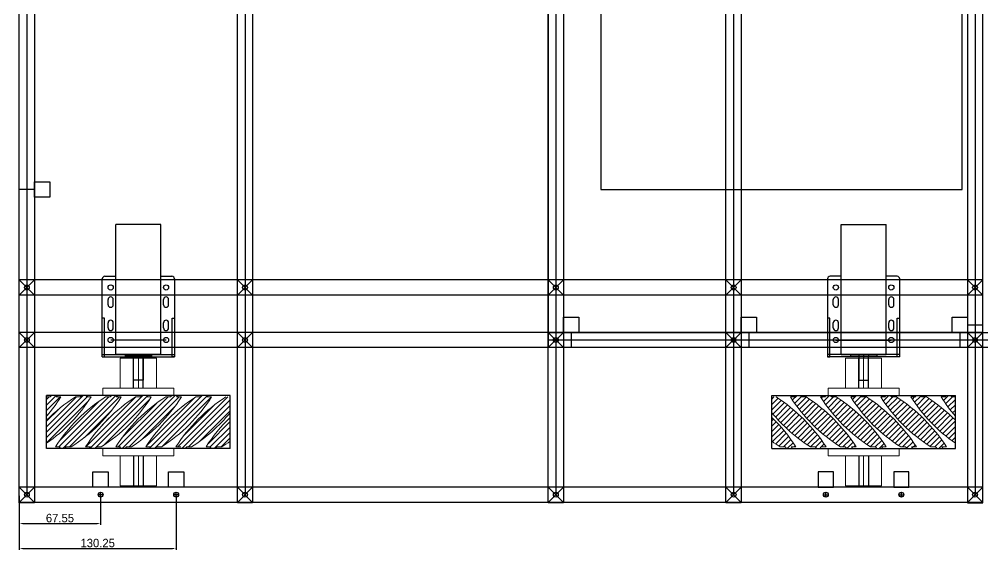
# Model space of a CAD drawing. Header units: millimetres. Extents: x -15418 to 43885, y -27590 to 23052.
# Drawn here: x 24964 to 25764, y -18961 to -18521 of the extents above; entities that cross this region are included whole.
import ezdxf

# ---------------------------------------------------------------- set-up
doc = ezdxf.new("R2010")
doc.units = ezdxf.units.MM
doc.header["$LTSCALE"] = 0.5
doc.layers.get('0').update_dxf_attribs({"lineweight": 5})
doc.layers.get('Defpoints').update_dxf_attribs({"color": 4})
for name, color, linetype in [('Layer1', 1, 'Continuous'), ('Layer2', 2, 'Continuous'), ('Layer3', 9, 'Continuous')]:
    doc.layers.add(name, color=color, linetype=linetype)
doc.layers.add('Layer5', color=51, linetype='Continuous', lineweight=5)
doc.dimstyles.new('ISO-25', dxfattribs={"dimtxt": 7, "dimasz": 3, "dimexe": 1, "dimexo": 1, "dimgap": 1, "dimtad": 1, "dimtoh": 1, "dimdec": 3, "dimdsep": 46, "dimtxsty": 'Standard', "dimcen": 2.5, "dimadec": 0, "dimazin": 0, "dimtfac": 1, "dimtdec": 3, "dimtmove": 0, "dimatfit": 3, "dimfxl": 1, "dimarcsym": 1})
pattern_1 = [(225, (51440.5963, -2431.116), (2.24506403, -2.24506403), [])]

# ---------------------------------------------------------------- blocks, each defined once
blk = doc.blocks.new('*D369')
at = {"layer": 'Defpoints', "color": 0, "transparency": 16777216}
for p in [(25031.28, -18915.23), (24963.73, -18921.58), (25031.28, -18939.18)]:
    blk.add_point(p, dxfattribs=at)
at = {"layer": 'Layer2', "color": 0, "lineweight": -2, "transparency": 16777216}
for p, q in [((25031.28, -18916.23), (25031.28, -18940.18)), ((24963.73, -18922.58), (24963.73, -18940.18)), ((24966.73, -18939.18), (25028.28, -18939.18))]:
    blk.add_line(p, q, dxfattribs=at)
at = {"layer": 'Layer2', "color": 0, "transparency": 16777216}
for points in [[(24966.73, -18938.68), (24966.73, -18939.68), (24963.73, -18939.18)], [(25028.28, -18938.68), (25028.28, -18939.68), (25031.28, -18939.18)]]:
    blk.add_solid(points, dxfattribs=at)
at = {"layer": 'Layer2', "color": 0, "transparency": 16777216, "insert": (24997.51, -18934.68), "char_height": 7, "attachment_point": 5}
blk.add_mtext('67.55', dxfattribs=at)
blk = doc.blocks.new('*D370')
at = {"layer": 'Defpoints', "color": 0, "transparency": 16777216}
for p in [(24963.73, -18915.23), (25093.98, -18915.23), (25093.98, -18959.88)]:
    blk.add_point(p, dxfattribs=at)
at = {"layer": 'Layer2', "color": 0, "lineweight": -2, "transparency": 16777216}
for p, q in [((24963.73, -18916.23), (24963.73, -18960.88)), ((25093.98, -18916.23), (25093.98, -18960.88)), ((24966.73, -18959.88), (25090.98, -18959.88))]:
    blk.add_line(p, q, dxfattribs=at)
at = {"layer": 'Layer2', "color": 0, "transparency": 16777216}
for points in [[(24966.73, -18959.38), (24966.73, -18960.38), (24963.73, -18959.88)], [(25090.98, -18959.38), (25090.98, -18960.38), (25093.98, -18959.88)]]:
    blk.add_solid(points, dxfattribs=at)
at = {"layer": 'Layer2', "color": 0, "transparency": 16777216, "insert": (25028.86, -18955.38), "char_height": 7, "attachment_point": 5}
blk.add_mtext('130.25', dxfattribs=at)

msp = doc.modelspace()

# ---------------------------------------------------------------- hatches: boundary and pattern name
at = {"layer": 'Layer5', "transparency": 33554661}
h = msp.add_hatch(dxfattribs=at)
h.set_pattern_fill('ANSI31', color=256, angle=180)
h.set_pattern_definition(pattern_1)
h.paths.add_polyline_path([(24986.4328, -18850.0486, 0.03656583), (24998.322, -18834.1157), (24994.322, -18834.1157), (24995.562, -18832.8757), (24990.562, -18832.8757), (24989.322, -18834.1157), (24986.4328, -18834.1157)], flags=17)
edge = h.paths.add_edge_path()
edge.add_line((25120.562, -18832.8757), (25115.562, -18832.8757))
edge.add_line((25115.562, -18832.8757), (25114.322, -18834.1157))
edge.add_line((25114.322, -18834.1157), (25110.322, -18834.1157))
edge.add_arc((25183.7905, -18949.1042), 136.455, 122.5753358, 147.4246642)
edge.add_line((25068.802, -18875.6357), (25072.802, -18875.6357))
edge.add_line((25072.802, -18875.6357), (25071.562, -18876.8757))
edge.add_line((25071.562, -18876.8757), (25076.562, -18876.8757))
edge.add_line((25076.562, -18876.8757), (25077.802, -18875.6357))
edge.add_line((25077.802, -18875.6357), (25081.802, -18875.6357))
edge.add_arc((25008.5906, -18760.9043), 136.1, 302.5424058, 327.4575942)
edge.add_line((25123.322, -18834.1157), (25119.322, -18834.1157))
edge.add_line((25119.322, -18834.1157), (25120.562, -18832.8757))
edge = h.paths.add_edge_path()
edge.add_line((25045.562, -18832.8757), (25040.562, -18832.8757))
edge.add_line((25040.562, -18832.8757), (25039.322, -18834.1157))
edge.add_line((25039.322, -18834.1157), (25035.322, -18834.1157))
edge.add_arc((25108.7905, -18949.1042), 136.455, 122.5753358, 147.4246642)
edge.add_line((24993.802, -18875.6357), (24997.802, -18875.6357))
edge.add_line((24997.802, -18875.6357), (24996.562, -18876.8757))
edge.add_line((24996.562, -18876.8757), (25001.562, -18876.8757))
edge.add_line((25001.562, -18876.8757), (25002.802, -18875.6357))
edge.add_line((25002.802, -18875.6357), (25006.802, -18875.6357))
edge.add_arc((24933.5906, -18760.9043), 136.1, 302.5424058, 327.4575942)
edge.add_line((25048.322, -18834.1157), (25044.322, -18834.1157))
edge.add_line((25044.322, -18834.1157), (25045.562, -18832.8757))
edge = h.paths.add_edge_path()
edge.add_line((25020.562, -18832.8757), (25015.562, -18832.8757))
edge.add_line((25015.562, -18832.8757), (25014.322, -18834.1157))
edge.add_line((25014.322, -18834.1157), (25010.322, -18834.1157))
edge.add_arc((25083.7905, -18949.1042), 136.455, 122.5753358, 135.518645)
edge.add_line((24986.4328, -18853.4933), (24986.4328, -18872.5457))
edge.add_arc((24908.5906, -18760.9043), 136.1, 304.8862079, 327.4575942)
edge.add_line((25023.322, -18834.1157), (25019.322, -18834.1157))
edge.add_line((25019.322, -18834.1157), (25020.562, -18832.8757))
h = msp.add_hatch(dxfattribs=at)
h.set_pattern_fill('ANSI31', color=256, angle=180)
h.set_pattern_definition(pattern_1)
edge = h.paths.add_edge_path()
edge.add_line((25095.562, -18832.8757), (25090.562, -18832.8757))
edge.add_line((25090.562, -18832.8757), (25089.322, -18834.1157))
edge.add_line((25089.322, -18834.1157), (25085.322, -18834.1157))
edge.add_arc((25158.7905, -18949.1042), 136.455, 122.5753358, 147.4246642)
edge.add_line((25043.802, -18875.6357), (25047.802, -18875.6357))
edge.add_line((25047.802, -18875.6357), (25046.562, -18876.8757))
edge.add_line((25046.562, -18876.8757), (25051.562, -18876.8757))
edge.add_line((25051.562, -18876.8757), (25052.802, -18875.6357))
edge.add_line((25052.802, -18875.6357), (25056.802, -18875.6357))
edge.add_arc((24983.5906, -18760.9043), 136.1, 302.5424058, 327.4575942)
edge.add_line((25098.322, -18834.1157), (25094.322, -18834.1157))
edge.add_line((25094.322, -18834.1157), (25095.562, -18832.8757))
edge = h.paths.add_edge_path()
edge.add_line((25070.562, -18832.8757), (25065.562, -18832.8757))
edge.add_line((25065.562, -18832.8757), (25064.322, -18834.1157))
edge.add_line((25064.322, -18834.1157), (25060.322, -18834.1157))
edge.add_arc((25133.7905, -18949.1042), 136.455, 122.5753358, 147.4246642)
edge.add_line((25018.802, -18875.6357), (25022.802, -18875.6357))
edge.add_line((25022.802, -18875.6357), (25021.562, -18876.8757))
edge.add_line((25021.562, -18876.8757), (25026.562, -18876.8757))
edge.add_line((25026.562, -18876.8757), (25027.802, -18875.6357))
edge.add_line((25027.802, -18875.6357), (25031.802, -18875.6357))
edge.add_arc((24958.5906, -18760.9043), 136.1, 302.5424058, 327.4575942)
edge.add_line((25073.322, -18834.1157), (25069.322, -18834.1157))
edge.add_line((25069.322, -18834.1157), (25070.562, -18832.8757))
h = msp.add_hatch(dxfattribs=at)
h.set_pattern_fill('ANSI31', color=256, angle=180)
h.set_pattern_definition(pattern_1)
edge = h.paths.add_edge_path()
edge.add_line((25096.562, -18876.8757), (25101.562, -18876.8757))
edge.add_line((25101.562, -18876.8757), (25102.802, -18875.6357))
edge.add_line((25102.802, -18875.6357), (25106.802, -18875.6357))
edge.add_arc((25033.5906, -18760.9043), 136.1, 302.5424058, 320.6485407)
edge.add_line((25138.8328, -18847.202), (25138.8328, -18834.1157))
edge.add_line((25138.8328, -18834.1157), (25135.322, -18834.1157))
edge.add_arc((25208.7905, -18949.1042), 136.455, 122.5753358, 147.4246642)
edge.add_line((25093.802, -18875.6357), (25097.802, -18875.6357))
edge.add_line((25097.802, -18875.6357), (25096.562, -18876.8757))
edge = h.paths.add_edge_path()
edge.add_line((25121.562, -18876.8757), (25126.562, -18876.8757))
edge.add_line((25126.562, -18876.8757), (25127.802, -18875.6357))
edge.add_line((25127.802, -18875.6357), (25131.802, -18875.6357))
edge.add_arc((25058.5906, -18760.9043), 136.1, 302.5424058, 306.1273887)
edge.add_line((25138.8328, -18870.8334), (25138.8328, -18851.1093))
edge.add_arc((25233.7905, -18949.1042), 136.455, 134.0982036, 147.4246642)
edge.add_line((25118.802, -18875.6357), (25122.802, -18875.6357))
edge.add_line((25122.802, -18875.6357), (25121.562, -18876.8757))
h = msp.add_hatch(dxfattribs=at)
h.set_pattern_fill('ANSI31', color=256, angle=180)
h.set_pattern_definition(pattern_1)
edge = h.paths.add_edge_path()
edge.add_line((25630.9036, -18876.8757), (25625.9036, -18876.8757))
edge.add_line((25625.9036, -18876.8757), (25624.6636, -18875.6357))
edge.add_line((25624.6636, -18875.6357), (25620.6636, -18875.6357))
edge.add_arc((25693.875, -18760.9043), 136.1, 219.3514593, 237.4575942, ccw=False)
edge.add_line((25588.6328, -18847.202), (25588.6328, -18834.1157))
edge.add_line((25588.6328, -18834.1157), (25592.1436, -18834.1157))
edge.add_arc((25518.6751, -18949.1042), 136.455, 392.5753358, 417.4246642, ccw=False)
edge.add_line((25633.6636, -18875.6357), (25629.6636, -18875.6357))
edge.add_line((25629.6636, -18875.6357), (25630.9036, -18876.8757))
edge = h.paths.add_edge_path()
edge.add_line((25605.9036, -18876.8757), (25600.9036, -18876.8757))
edge.add_line((25600.9036, -18876.8757), (25599.6636, -18875.6357))
edge.add_line((25599.6636, -18875.6357), (25595.6636, -18875.6357))
edge.add_arc((25668.875, -18760.9043), 136.1, 233.8726113, 237.4575942, ccw=False)
edge.add_line((25588.6328, -18870.8334), (25588.6328, -18851.1093))
edge.add_arc((25493.6751, -18949.1042), 136.455, 392.5753358, 405.9017964, ccw=False)
edge.add_line((25608.6636, -18875.6357), (25604.6636, -18875.6357))
edge.add_line((25604.6636, -18875.6357), (25605.9036, -18876.8757))
h = msp.add_hatch(dxfattribs=at)
h.set_pattern_fill('ANSI31', color=256, angle=180)
h.set_pattern_definition(pattern_1)
h.paths.add_polyline_path([(25741.0328, -18850.0486, -0.03656583), (25729.1436, -18834.1157), (25733.1436, -18834.1157), (25731.9036, -18832.8757), (25736.9036, -18832.8757), (25738.1436, -18834.1157), (25741.0328, -18834.1157)], flags=17)
edge = h.paths.add_edge_path()
edge.add_line((25606.9036, -18832.8757), (25611.9036, -18832.8757))
edge.add_line((25611.9036, -18832.8757), (25613.1436, -18834.1157))
edge.add_line((25613.1436, -18834.1157), (25617.1436, -18834.1157))
edge.add_arc((25543.6751, -18949.1042), 136.455, 392.5753358, 417.4246642, ccw=False)
edge.add_line((25658.6636, -18875.6357), (25654.6636, -18875.6357))
edge.add_line((25654.6636, -18875.6357), (25655.9036, -18876.8757))
edge.add_line((25655.9036, -18876.8757), (25650.9036, -18876.8757))
edge.add_line((25650.9036, -18876.8757), (25649.6636, -18875.6357))
edge.add_line((25649.6636, -18875.6357), (25645.6636, -18875.6357))
edge.add_arc((25718.875, -18760.9043), 136.1, 212.5424058, 237.4575942, ccw=False)
edge.add_line((25604.1436, -18834.1157), (25608.1436, -18834.1157))
edge.add_line((25608.1436, -18834.1157), (25606.9036, -18832.8757))
edge = h.paths.add_edge_path()
edge.add_line((25681.9036, -18832.8757), (25686.9036, -18832.8757))
edge.add_line((25686.9036, -18832.8757), (25688.1436, -18834.1157))
edge.add_line((25688.1436, -18834.1157), (25692.1436, -18834.1157))
edge.add_arc((25618.6751, -18949.1042), 136.455, 392.5753358, 417.4246642, ccw=False)
edge.add_line((25733.6636, -18875.6357), (25729.6636, -18875.6357))
edge.add_line((25729.6636, -18875.6357), (25730.9036, -18876.8757))
edge.add_line((25730.9036, -18876.8757), (25725.9036, -18876.8757))
edge.add_line((25725.9036, -18876.8757), (25724.6636, -18875.6357))
edge.add_line((25724.6636, -18875.6357), (25720.6636, -18875.6357))
edge.add_arc((25793.875, -18760.9043), 136.1, 212.5424058, 237.4575942, ccw=False)
edge.add_line((25679.1436, -18834.1157), (25683.1436, -18834.1157))
edge.add_line((25683.1436, -18834.1157), (25681.9036, -18832.8757))
edge = h.paths.add_edge_path()
edge.add_line((25706.9036, -18832.8757), (25711.9036, -18832.8757))
edge.add_line((25711.9036, -18832.8757), (25713.1436, -18834.1157))
edge.add_line((25713.1436, -18834.1157), (25717.1436, -18834.1157))
edge.add_arc((25643.6751, -18949.1042), 136.455, 404.481355, 417.4246642, ccw=False)
edge.add_line((25741.0328, -18853.4933), (25741.0328, -18872.5457))
edge.add_arc((25818.875, -18760.9043), 136.1, 212.5424058, 235.1137921, ccw=False)
edge.add_line((25704.1436, -18834.1157), (25708.1436, -18834.1157))
edge.add_line((25708.1436, -18834.1157), (25706.9036, -18832.8757))
h = msp.add_hatch(dxfattribs=at)
h.set_pattern_fill('ANSI31', color=256, angle=180)
h.set_pattern_definition(pattern_1)
edge = h.paths.add_edge_path()
edge.add_line((25631.9036, -18832.8757), (25636.9036, -18832.8757))
edge.add_line((25636.9036, -18832.8757), (25638.1436, -18834.1157))
edge.add_line((25638.1436, -18834.1157), (25642.1436, -18834.1157))
edge.add_arc((25568.6751, -18949.1042), 136.455, 392.5753358, 417.4246642, ccw=False)
edge.add_line((25683.6636, -18875.6357), (25679.6636, -18875.6357))
edge.add_line((25679.6636, -18875.6357), (25680.9036, -18876.8757))
edge.add_line((25680.9036, -18876.8757), (25675.9036, -18876.8757))
edge.add_line((25675.9036, -18876.8757), (25674.6636, -18875.6357))
edge.add_line((25674.6636, -18875.6357), (25670.6636, -18875.6357))
edge.add_arc((25743.875, -18760.9043), 136.1, 212.5424058, 237.4575942, ccw=False)
edge.add_line((25629.1436, -18834.1157), (25633.1436, -18834.1157))
edge.add_line((25633.1436, -18834.1157), (25631.9036, -18832.8757))
edge = h.paths.add_edge_path()
edge.add_line((25656.9036, -18832.8757), (25661.9036, -18832.8757))
edge.add_line((25661.9036, -18832.8757), (25663.1436, -18834.1157))
edge.add_line((25663.1436, -18834.1157), (25667.1436, -18834.1157))
edge.add_arc((25593.6751, -18949.1042), 136.455, 392.5753358, 417.4246642, ccw=False)
edge.add_line((25708.6636, -18875.6357), (25704.6636, -18875.6357))
edge.add_line((25704.6636, -18875.6357), (25705.9036, -18876.8757))
edge.add_line((25705.9036, -18876.8757), (25700.9036, -18876.8757))
edge.add_line((25700.9036, -18876.8757), (25699.6636, -18875.6357))
edge.add_line((25699.6636, -18875.6357), (25695.6636, -18875.6357))
edge.add_arc((25768.875, -18760.9043), 136.1, 212.5424058, 237.4575942, ccw=False)
edge.add_line((25654.1436, -18834.1157), (25658.1436, -18834.1157))
edge.add_line((25658.1436, -18834.1157), (25656.9036, -18832.8757))

# ---------------------------------------------------------------- linework, layer by layer
at = {"transparency": 33554661}
for p, q in [((25047.6328, -18801.8757), (25077.6328, -18801.8757)), ((25047.6328, -18826.8757), (25047.6328, -18801.8757)), ((25062.6328, -18826.8757), (25062.6328, -18801.8757)), ((25077.6328, -18826.8757), (25077.6328, -18801.8757)), ((25679.8328, -18801.8757), (25649.8328, -18801.8757)), ((25649.8328, -18826.8757), (25649.8328, -18801.8757)), ((25664.8328, -18826.8757), (25664.8328, -18801.8757)), ((25679.8328, -18826.8757), (25679.8328, -18801.8757)), ((25033.1328, -18832.8757), (25033.1328, -18826.8757)), ((25033.1328, -18826.8757), (25092.1328, -18826.8757)), ((25092.1328, -18826.8757), (25092.1328, -18832.8757)), ((25694.3328, -18826.8757), (25635.3328, -18826.8757)), ((25635.3328, -18826.8757), (25635.3328, -18832.8757)), ((25694.3328, -18832.8757), (25694.3328, -18826.8757)), ((25092.1328, -18832.8757), (25033.1328, -18832.8757)), ((25635.3328, -18832.8757), (25694.3328, -18832.8757)), ((25033.1328, -18876.8757), (25092.1328, -18876.8757)), ((25033.1328, -18882.8757), (25033.1328, -18876.8757)), ((25092.1328, -18876.8757), (25092.1328, -18882.8757)), ((25694.3328, -18876.8757), (25635.3328, -18876.8757)), ((25635.3328, -18876.8757), (25635.3328, -18882.8757)), ((25694.3328, -18882.8757), (25694.3328, -18876.8757)), ((25092.1328, -18882.8757), (25033.1328, -18882.8757)), ((25047.6328, -18882.8757), (25047.6328, -18907.8757)), ((25062.6328, -18882.8757), (25062.6328, -18907.8757)), ((25077.6328, -18882.8757), (25077.6328, -18907.8757)), ((25635.3328, -18882.8757), (25694.3328, -18882.8757)), ((25649.8328, -18882.8757), (25649.8328, -18907.8757)), ((25664.8328, -18882.8757), (25664.8328, -18907.8757)), ((25679.8328, -18882.8757), (25679.8328, -18907.8757)), ((25077.6328, -18907.8757), (25047.6328, -18907.8757)), ((25649.8328, -18907.8757), (25679.8328, -18907.8757))]:
    msp.add_line(p, q, dxfattribs=at)
at = {"layer": 'Defpoints', "transparency": 33554661}
for p, q in [((25032.6328, -18800.8757), (25032.6328, -18736.1657)), ((25034.7828, -18734.0157), (25043.9828, -18734.0157)), ((25081.2828, -18734.0157), (25090.4828, -18734.0157)), ((25092.6328, -18736.1657), (25092.6328, -18800.8757)), ((25634.8328, -18736.1657), (25634.8328, -18800.8757)), ((25646.1828, -18734.0157), (25636.9828, -18734.0157)), ((25692.6828, -18734.0157), (25683.4828, -18734.0157)), ((25694.8328, -18800.8757), (25694.8328, -18736.1657)), ((25037.4828, -18757.5757), (25037.4828, -18753.2757)), ((25041.7828, -18757.5757), (25041.7828, -18753.2757)), ((25083.4828, -18757.5757), (25083.4828, -18753.2757)), ((25087.7828, -18757.5757), (25087.7828, -18753.2757)), ((25639.6828, -18757.5757), (25639.6828, -18753.2757)), ((25643.9828, -18757.5757), (25643.9828, -18753.2757)), ((25685.6828, -18757.5757), (25685.6828, -18753.2757)), ((25689.9828, -18757.5757), (25689.9828, -18753.2757)), ((25034.6328, -18768.8757), (25032.6328, -18768.8757)), ((25034.6328, -18800.8757), (25034.6328, -18768.8757)), ((25037.4828, -18776.8757), (25037.4828, -18772.5757)), ((25041.7828, -18776.8757), (25041.7828, -18772.5757)), ((25083.4828, -18776.8757), (25083.4828, -18772.5757)), ((25087.7828, -18776.8757), (25087.7828, -18772.5757)), ((25090.6328, -18800.8757), (25090.6328, -18768.8757)), ((25090.6328, -18768.8757), (25092.6328, -18768.8757)), ((25636.8328, -18768.8757), (25634.8328, -18768.8757)), ((25636.8328, -18800.8757), (25636.8328, -18768.8757)), ((25639.6828, -18776.8757), (25639.6828, -18772.5757)), ((25643.9828, -18776.8757), (25643.9828, -18772.5757)), ((25685.6828, -18776.8757), (25685.6828, -18772.5757)), ((25689.9828, -18776.8757), (25689.9828, -18772.5757)), ((25692.8328, -18800.8757), (25692.8328, -18768.8757)), ((25692.8328, -18768.8757), (25694.8328, -18768.8757)), ((25032.6328, -18798.8757), (25092.6328, -18798.8757)), ((25051.6328, -18798.8757), (25051.6328, -18800.8757)), ((25073.6328, -18798.8757), (25073.6328, -18800.8757)), ((25694.8328, -18798.8757), (25634.8328, -18798.8757)), ((25653.8328, -18798.8757), (25653.8328, -18800.8757)), ((25675.8328, -18798.8757), (25675.8328, -18800.8757)), ((25032.6328, -18800.8757), (25092.6328, -18800.8757)), ((25032.6328, -18800.8757), (25034.6328, -18800.8757)), ((25092.6328, -18800.8757), (25090.6328, -18800.8757)), ((25694.8328, -18800.8757), (25634.8328, -18800.8757)), ((25634.8328, -18800.8757), (25636.8328, -18800.8757)), ((25694.8328, -18800.8757), (25692.8328, -18800.8757))]:
    msp.add_line(p, q, dxfattribs=at)
for centre in [(25039.6328, -18743.2757), (25039.6328, -18743.2757), (25085.6328, -18743.2757), (25085.6328, -18743.2757), (25641.8328, -18743.2757), (25641.8328, -18743.2757), (25687.8328, -18743.2757), (25687.8328, -18743.2757), (25039.6328, -18786.8757), (25039.6328, -18786.8757), (25085.6328, -18786.8757), (25085.6328, -18786.8757), (25641.8328, -18786.8757), (25641.8328, -18786.8757), (25687.8328, -18786.8757), (25687.8328, -18786.8757)]:
    msp.add_circle(centre, 2.15, dxfattribs=at)
for centre, start, end in [((25034.7828, -18736.1657), 90, 180), ((25090.4828, -18736.1657), 0, 90), ((25636.9828, -18736.1657), 90, 180), ((25692.6828, -18736.1657), 0, 90), ((25039.6328, -18753.2757), 0, 180), ((25085.6328, -18753.2757), 0, 180), ((25641.8328, -18753.2757), 0, 180), ((25687.8328, -18753.2757), 0, 180), ((25039.6328, -18757.5757), 180, 0), ((25085.6328, -18757.5757), 180, 0), ((25641.8328, -18757.5757), 180, 0), ((25687.8328, -18757.5757), 180, 0), ((25039.6328, -18772.5757), 0, 180), ((25085.6328, -18772.5757), 0, 180), ((25641.8328, -18772.5757), 0, 180), ((25687.8328, -18772.5757), 0, 180), ((25039.6328, -18776.8757), 180, 0), ((25085.6328, -18776.8757), 180, 0), ((25641.8328, -18776.8757), 180, 0), ((25687.8328, -18776.8757), 180, 0)]:
    msp.add_arc(centre, 2.15, start, end, dxfattribs=at)
at = {"layer": 'Layer1', "transparency": 33554661}
for p, q in [((25402.9451, -18230.5257), (25402.9451, -18793.2257)), ((25409.2951, -18230.5257), (25409.2951, -18793.2257)), ((25415.6451, -18230.5257), (25415.6451, -18793.2257)), ((25446.5951, -18361.8757), (25446.5951, -18661.8757)), ((25746.5951, -18661.8757), (25746.5951, -18361.8757)), ((25446.5951, -18661.8757), (25746.5951, -18661.8757)), ((25043.9828, -18798.8757), (25043.9828, -18691.0757)), ((25081.2828, -18691.0757), (25043.9828, -18691.0757)), ((25081.2828, -18798.8757), (25081.2828, -18691.0757)), ((25646.1828, -18691.0757), (25683.4828, -18691.0757)), ((25646.1828, -18798.8757), (25646.1828, -18691.0757)), ((25683.4828, -18798.8757), (25683.4828, -18691.0757)), ((25402.9451, -18780.5257), (25952.9451, -18780.5257)), ((25085.6328, -18786.8757), (25039.6328, -18786.8757)), ((25952.9451, -18786.8757), (25402.9451, -18786.8757)), ((25641.8328, -18786.8757), (25687.8328, -18786.8757)), ((25081.2828, -18798.8757), (25043.9828, -18798.8757)), ((25051.6328, -18798.8757), (25051.6328, -18800.1757)), ((25073.6328, -18800.1757), (25051.6328, -18800.1757)), ((25058.6328, -18798.8757), (25058.6328, -18800.1757)), ((25058.6328, -18820.1757), (25058.6328, -18800.1757)), ((25062.6328, -18798.8757), (25062.6328, -18800.1757)), ((25066.6328, -18798.8757), (25066.6328, -18800.1757)), ((25066.6328, -18800.1757), (25066.6328, -18820.1757)), ((25073.6328, -18798.8757), (25073.6328, -18800.1757)), ((25952.9451, -18793.2257), (25402.9451, -18793.2257)), ((25646.1828, -18798.8757), (25683.4828, -18798.8757)), ((25653.8328, -18798.8757), (25653.8328, -18800.1757)), ((25653.8328, -18800.1757), (25675.8328, -18800.1757)), ((25660.8328, -18798.8757), (25660.8328, -18800.1757)), ((25660.8328, -18800.1757), (25660.8328, -18820.1757)), ((25664.8328, -18798.8757), (25664.8328, -18800.1757)), ((25668.8328, -18798.8757), (25668.8328, -18800.1757)), ((25668.8328, -18820.1757), (25668.8328, -18800.1757)), ((25675.8328, -18798.8757), (25675.8328, -18800.1757)), ((25066.6328, -18820.1757), (25058.6328, -18820.1757)), ((25660.8328, -18820.1757), (25668.8328, -18820.1757))]:
    msp.add_line(p, q, dxfattribs=at)
at = {"layer": 'Layer2', "transparency": 33554661}
for p, q in [((24963.7328, -18921.8757), (24963.7328, -18101.8757)), ((24976.4328, -18101.8757), (24976.4328, -18921.8757)), ((25144.8328, -18921.8757), (25144.8328, -18101.8757)), ((25157.5328, -18101.8757), (25157.5328, -18921.8757)), ((25402.9451, -18921.8757), (25402.9451, -18101.8757)), ((25415.6451, -18101.8757), (25415.6451, -18921.8757)), ((25550.5451, -18921.8757), (25550.5451, -18101.8757)), ((25563.2451, -18101.8757), (25563.2451, -18921.8757)), ((25751.0328, -18101.8757), (25751.0328, -18921.8757)), ((25763.7328, -18921.8757), (25763.7328, -18101.8757)), ((24970.0828, -18108.5257), (24970.0828, -18915.2257)), ((25151.1828, -18108.5257), (25151.1828, -18915.2257)), ((25409.2951, -18108.5257), (25409.2951, -18915.2257)), ((25556.8951, -18108.5257), (25556.8951, -18915.2257)), ((25757.3828, -18108.5257), (25757.3828, -18915.2257)), ((24976.4328, -18668.2257), (24976.4328, -18655.5257)), ((24976.4328, -18655.5257), (24989.1328, -18655.5257)), ((24976.4328, -18668.2257), (24976.4328, -18655.5257)), ((24976.4328, -18655.5257), (24989.1328, -18655.5257)), ((24989.1328, -18655.5257), (24989.1328, -18668.2257)), ((24989.1328, -18655.5257), (24989.1328, -18668.2257)), ((24976.4328, -18661.8757), (24963.7328, -18661.8757)), ((24989.1328, -18668.2257), (24976.4328, -18668.2257)), ((24989.1328, -18668.2257), (24976.4328, -18668.2257)), ((25763.7328, -18736.9257), (24963.7328, -18736.9257)), ((25763.7328, -18749.6257), (24963.7328, -18749.6257)), ((25415.6451, -18780.5257), (25415.6451, -18767.8257)), ((25415.6451, -18767.8257), (25428.3451, -18767.8257)), ((25415.6451, -18780.5257), (25415.6451, -18767.8257)), ((25415.6451, -18767.8257), (25428.3451, -18767.8257)), ((25428.3451, -18767.8257), (25428.3451, -18780.5257)), ((25428.3451, -18767.8257), (25428.3451, -18780.5257)), ((25563.2451, -18780.5257), (25563.2451, -18767.8257)), ((25563.2451, -18767.8257), (25575.9451, -18767.8257)), ((25563.2451, -18780.5257), (25563.2451, -18767.8257)), ((25563.2451, -18767.8257), (25575.9451, -18767.8257)), ((25575.9451, -18767.8257), (25575.9451, -18780.5257)), ((25575.9451, -18767.8257), (25575.9451, -18780.5257)), ((25738.3328, -18780.5257), (25738.3328, -18767.8257)), ((25738.3328, -18767.8257), (25751.0328, -18767.8257)), ((25738.3328, -18780.5257), (25738.3328, -18767.8257)), ((25738.3328, -18767.8257), (25751.0328, -18767.8257)), ((25751.0328, -18767.8257), (25751.0328, -18780.5257)), ((25751.0328, -18767.8257), (25751.0328, -18780.5257)), ((25751.0328, -18774.1757), (25763.7328, -18774.1757)), ((25763.7328, -18780.5257), (24963.7328, -18780.5257)), ((25422.0951, -18780.5257), (25409.3951, -18780.5257)), ((25422.0951, -18780.5257), (25409.3951, -18780.5257)), ((25428.3451, -18780.5257), (25415.6451, -18780.5257)), ((25428.3451, -18780.5257), (25415.6451, -18780.5257)), ((25421.9951, -18780.5257), (25421.9951, -18793.2257)), ((25575.9451, -18780.5257), (25563.2451, -18780.5257)), ((25575.9451, -18780.5257), (25563.2451, -18780.5257)), ((25569.5951, -18780.5257), (25569.5951, -18793.2257)), ((25751.0328, -18780.5257), (25738.3328, -18780.5257)), ((25751.0328, -18780.5257), (25738.3328, -18780.5257)), ((25744.6828, -18780.5257), (25744.6828, -18793.2257)), ((25763.7328, -18793.2257), (24963.7328, -18793.2257)), ((25058.6328, -18826.8757), (25058.6328, -18801.8757)), ((25066.6328, -18826.8757), (25066.6328, -18801.8757)), ((25660.8328, -18826.8757), (25660.8328, -18801.8757)), ((25668.8328, -18826.8757), (25668.8328, -18801.8757)), ((25058.6328, -18882.8757), (25058.6328, -18907.8757)), ((25066.6328, -18882.8757), (25066.6328, -18907.8757)), ((25660.8328, -18882.8757), (25660.8328, -18907.8757)), ((25668.8328, -18882.8757), (25668.8328, -18907.8757)), ((25024.9328, -18908.8757), (25024.9328, -18896.1757)), ((25024.9328, -18896.1757), (25037.6328, -18896.1757)), ((25024.9328, -18908.8757), (25024.9328, -18896.1757)), ((25024.9328, -18896.1757), (25037.6328, -18896.1757)), ((25037.6328, -18896.1757), (25037.6328, -18908.8757)), ((25037.6328, -18896.1757), (25037.6328, -18908.8757)), ((25087.7068, -18908.8757), (25087.7068, -18896.1757)), ((25087.7068, -18896.1757), (25100.4068, -18896.1757)), ((25087.7068, -18908.8757), (25087.7068, -18896.1757)), ((25087.7068, -18896.1757), (25100.4068, -18896.1757)), ((25100.4068, -18896.1757), (25100.4068, -18908.8757)), ((25100.4068, -18896.1757), (25100.4068, -18908.8757)), ((25639.7588, -18896.1757), (25627.0588, -18896.1757)), ((25627.0588, -18896.1757), (25627.0588, -18908.8757)), ((25639.7588, -18896.1757), (25627.0588, -18896.1757)), ((25627.0588, -18896.1757), (25627.0588, -18908.8757)), ((25639.7588, -18908.8757), (25639.7588, -18896.1757)), ((25639.7588, -18908.8757), (25639.7588, -18896.1757)), ((25702.5328, -18896.1757), (25689.8328, -18896.1757)), ((25689.8328, -18896.1757), (25689.8328, -18908.8757)), ((25702.5328, -18896.1757), (25689.8328, -18896.1757)), ((25689.8328, -18896.1757), (25689.8328, -18908.8757)), ((25702.5328, -18908.8757), (25702.5328, -18896.1757)), ((25702.5328, -18908.8757), (25702.5328, -18896.1757)), ((25763.7328, -18908.8757), (24963.7328, -18908.8757)), ((25037.6328, -18908.8757), (25024.9328, -18908.8757)), ((25037.6328, -18908.8757), (25024.9328, -18908.8757)), ((25100.4068, -18908.8757), (25087.7068, -18908.8757)), ((25100.4068, -18908.8757), (25087.7068, -18908.8757)), ((25627.0588, -18908.8757), (25639.7588, -18908.8757)), ((25627.0588, -18908.8757), (25639.7588, -18908.8757)), ((25689.8328, -18908.8757), (25702.5328, -18908.8757)), ((25689.8328, -18908.8757), (25702.5328, -18908.8757)), ((25033.2828, -18915.2257), (25029.2828, -18915.2257)), ((25031.2828, -18917.2257), (25031.2828, -18913.2257)), ((25095.9828, -18915.2257), (25091.9828, -18915.2257)), ((25093.9828, -18917.2257), (25093.9828, -18913.2257)), ((25631.4828, -18915.2257), (25635.4828, -18915.2257)), ((25633.4828, -18917.2257), (25633.4828, -18913.2257)), ((25694.1828, -18915.2257), (25698.1828, -18915.2257)), ((25696.1828, -18917.2257), (25696.1828, -18913.2257)), ((25763.7328, -18921.5757), (24963.7328, -18921.5757)), ((24976.4328, -18921.8757), (24963.7328, -18921.8757)), ((25157.5328, -18921.8757), (25144.8328, -18921.8757)), ((25415.6451, -18921.8757), (25402.9451, -18921.8757)), ((25563.2451, -18921.8757), (25550.5451, -18921.8757)), ((25751.0328, -18921.8757), (25763.7328, -18921.8757))]:
    msp.add_line(p, q, dxfattribs=at)
for centre in [(25031.2828, -18915.2257), (25093.9828, -18915.2257), (25633.4828, -18915.2257), (25696.1828, -18915.2257)]:
    msp.add_circle(centre, 2, dxfattribs=at)
at = {"layer": 'Layer3', "transparency": 33554661}
for p, q in [((24963.7328, -18749.6257), (24976.4328, -18736.9257)), ((24963.7328, -18749.6257), (24976.4328, -18736.9257)), ((24963.7328, -18736.9257), (24976.4328, -18749.6257)), ((25157.5328, -18749.6257), (25144.8328, -18736.9257)), ((25157.5328, -18736.9257), (25144.8328, -18749.6257)), ((25144.8328, -18749.6257), (25157.5328, -18736.9257)), ((25144.8328, -18749.6257), (25157.5328, -18736.9257)), ((25144.8328, -18736.9257), (25157.5328, -18749.6257)), ((25402.9451, -18749.6257), (25415.6451, -18736.9257)), ((25402.9451, -18736.9257), (25415.6451, -18749.6257)), ((25402.9451, -18749.6257), (25415.6451, -18736.9257)), ((25402.9451, -18749.6257), (25415.6451, -18736.9257)), ((25402.9451, -18736.9257), (25415.6451, -18749.6257)), ((25550.5451, -18749.6257), (25563.2451, -18736.9257)), ((25550.5451, -18736.9257), (25563.2451, -18749.6257)), ((25550.5451, -18749.6257), (25563.2451, -18736.9257)), ((25550.5451, -18749.6257), (25563.2451, -18736.9257)), ((25550.5451, -18736.9257), (25563.2451, -18749.6257)), ((25763.7328, -18749.6257), (25751.0328, -18736.9257)), ((25763.7328, -18736.9257), (25751.0328, -18749.6257)), ((24963.7328, -18793.2257), (24976.4328, -18780.5257)), ((24963.7328, -18793.2257), (24976.4328, -18780.5257)), ((24963.7328, -18780.5257), (24976.4328, -18793.2257)), ((25157.5328, -18793.2257), (25144.8328, -18780.5257)), ((25157.5328, -18780.5257), (25144.8328, -18793.2257)), ((25144.8328, -18793.2257), (25157.5328, -18780.5257)), ((25144.8328, -18793.2257), (25157.5328, -18780.5257)), ((25144.8328, -18780.5257), (25157.5328, -18793.2257)), ((25402.9451, -18793.2257), (25415.6451, -18780.5257)), ((25402.9451, -18780.5257), (25415.6451, -18793.2257)), ((25402.9451, -18793.2257), (25415.6451, -18780.5257)), ((25402.9451, -18793.2257), (25415.6451, -18780.5257)), ((25402.9451, -18780.5257), (25415.6451, -18793.2257)), ((25550.5451, -18793.2257), (25563.2451, -18780.5257)), ((25550.5451, -18780.5257), (25563.2451, -18793.2257)), ((25550.5451, -18793.2257), (25563.2451, -18780.5257)), ((25550.5451, -18793.2257), (25563.2451, -18780.5257)), ((25550.5451, -18780.5257), (25563.2451, -18793.2257)), ((25763.7328, -18793.2257), (25751.0328, -18780.5257)), ((25763.7328, -18780.5257), (25751.0328, -18793.2257)), ((25062.6328, -18800.8757), (25062.6328, -18801.8757)), ((25664.8328, -18800.8757), (25664.8328, -18801.8757)), ((24986.4328, -18876.8757), (24986.4328, -18832.8757)), ((25138.8328, -18832.8757), (24986.4328, -18832.8757)), ((25138.8328, -18876.8757), (25138.8328, -18832.8757)), ((25588.6328, -18832.8757), (25741.0328, -18832.8757)), ((25588.6328, -18876.8757), (25588.6328, -18832.8757)), ((25741.0328, -18876.8757), (25741.0328, -18832.8757)), ((25138.8328, -18876.8757), (24986.4328, -18876.8757)), ((25588.6328, -18876.8757), (25741.0328, -18876.8757)), ((24963.7328, -18921.5757), (24976.4328, -18908.8757)), ((24963.7328, -18908.8757), (24976.4328, -18921.5757)), ((24963.7328, -18921.5757), (24976.4328, -18908.8757)), ((24963.7328, -18908.8757), (24976.4328, -18921.5757)), ((25062.6328, -18907.8757), (25062.6328, -18908.8757)), ((25157.5328, -18921.5757), (25144.8328, -18908.8757)), ((25157.5328, -18908.8757), (25144.8328, -18921.5757)), ((25144.8328, -18921.5757), (25157.5328, -18908.8757)), ((25144.8328, -18908.8757), (25157.5328, -18921.5757)), ((25144.8328, -18921.5757), (25157.5328, -18908.8757)), ((25144.8328, -18908.8757), (25157.5328, -18921.5757)), ((25402.9451, -18921.5757), (25415.6451, -18908.8757)), ((25402.9451, -18908.8757), (25415.6451, -18921.5757)), ((25402.9451, -18921.5757), (25415.6451, -18908.8757)), ((25402.9451, -18908.8757), (25415.6451, -18921.5757)), ((25402.9451, -18921.5757), (25415.6451, -18908.8757)), ((25402.9451, -18908.8757), (25415.6451, -18921.5757)), ((25550.5451, -18921.5757), (25563.2451, -18908.8757)), ((25550.5451, -18908.8757), (25563.2451, -18921.5757)), ((25550.5451, -18921.5757), (25563.2451, -18908.8757)), ((25550.5451, -18908.8757), (25563.2451, -18921.5757)), ((25550.5451, -18921.5757), (25563.2451, -18908.8757)), ((25550.5451, -18908.8757), (25563.2451, -18921.5757)), ((25664.8328, -18907.8757), (25664.8328, -18908.8757)), ((25763.7328, -18921.5757), (25751.0328, -18908.8757)), ((25763.7328, -18908.8757), (25751.0328, -18921.5757))]:
    msp.add_line(p, q, dxfattribs=at)
for centre in [(24970.0828, -18743.2757), (24970.0828, -18743.2757), (24970.0828, -18743.2757), (24970.0828, -18743.2757), (24970.0828, -18743.2757), (24970.0828, -18743.2757), (25151.1828, -18743.2757), (25151.1828, -18743.2757), (25151.1828, -18743.2757), (25151.1828, -18743.2757), (25151.1828, -18743.2757), (25151.1828, -18743.2757), (25151.1828, -18743.2757), (25151.1828, -18743.2757), (25151.1828, -18743.2757), (25409.2951, -18743.2757), (25409.2951, -18743.2757), (25409.2951, -18743.2757), (25409.2951, -18743.2757), (25409.2951, -18743.2757), (25409.2951, -18743.2757), (25409.2951, -18743.2757), (25409.2951, -18743.2757), (25409.2951, -18743.2757), (25556.8951, -18743.2757), (25556.8951, -18743.2757), (25556.8951, -18743.2757), (25556.8951, -18743.2757), (25556.8951, -18743.2757), (25556.8951, -18743.2757), (25556.8951, -18743.2757), (25556.8951, -18743.2757), (25556.8951, -18743.2757), (25757.3828, -18743.2757), (24970.0828, -18786.8757), (24970.0828, -18786.8757), (24970.0828, -18786.8757), (24970.0828, -18786.8757), (24970.0828, -18786.8757), (24970.0828, -18786.8757), (25151.1828, -18786.8757), (25151.1828, -18786.8757), (25151.1828, -18786.8757), (25151.1828, -18786.8757), (25151.1828, -18786.8757), (25151.1828, -18786.8757), (25151.1828, -18786.8757), (25151.1828, -18786.8757), (25151.1828, -18786.8757), (25409.2951, -18786.8757), (25409.2951, -18786.8757), (25409.2951, -18786.8757), (25409.2951, -18786.8757), (25409.2951, -18786.8757), (25409.2951, -18786.8757), (25409.2951, -18786.8757), (25409.2951, -18786.8757), (25409.2951, -18786.8757), (25556.8951, -18786.8757), (25556.8951, -18786.8757), (25556.8951, -18786.8757), (25556.8951, -18786.8757), (25556.8951, -18786.8757), (25556.8951, -18786.8757), (25556.8951, -18786.8757), (25556.8951, -18786.8757), (25556.8951, -18786.8757), (25757.3828, -18786.8757), (24970.0828, -18915.2257), (24970.0828, -18915.2257), (24970.0828, -18915.2257), (24970.0828, -18915.2257), (24970.0828, -18915.2257), (24970.0828, -18915.2257), (25031.2828, -18915.2257), (25093.9828, -18915.2257), (25151.1828, -18915.2257), (25151.1828, -18915.2257), (25151.1828, -18915.2257), (25151.1828, -18915.2257), (25151.1828, -18915.2257), (25151.1828, -18915.2257), (25151.1828, -18915.2257), (25151.1828, -18915.2257), (25151.1828, -18915.2257), (25409.2951, -18915.2257), (25409.2951, -18915.2257), (25409.2951, -18915.2257), (25409.2951, -18915.2257), (25409.2951, -18915.2257), (25409.2951, -18915.2257), (25409.2951, -18915.2257), (25409.2951, -18915.2257), (25409.2951, -18915.2257), (25556.8951, -18915.2257), (25556.8951, -18915.2257), (25556.8951, -18915.2257), (25556.8951, -18915.2257), (25556.8951, -18915.2257), (25556.8951, -18915.2257), (25556.8951, -18915.2257), (25556.8951, -18915.2257), (25556.8951, -18915.2257), (25633.4828, -18915.2257), (25696.1828, -18915.2257), (25757.3828, -18915.2257), (25757.3828, -18915.2257), (25757.3828, -18915.2257)]:
    msp.add_circle(centre, 2, dxfattribs=at)
at = {"layer": 'Layer5', "transparency": 33554661}
for p, q in [((24989.322, -18834.1157), (24986.4328, -18834.1157)), ((24989.322, -18834.1157), (24990.562, -18832.8757)), ((24995.562, -18832.8757), (24990.562, -18832.8757)), ((24995.562, -18832.8757), (24994.322, -18834.1157)), ((24998.322, -18834.1157), (24994.322, -18834.1157)), ((25014.322, -18834.1157), (25010.322, -18834.1157)), ((25014.322, -18834.1157), (25015.562, -18832.8757)), ((25020.6076, -18832.8302), (25019.322, -18834.1157)), ((25023.322, -18834.1157), (25019.322, -18834.1157)), ((25039.322, -18834.1157), (25035.322, -18834.1157)), ((25039.322, -18834.1157), (25040.562, -18832.8757)), ((25045.562, -18832.8757), (25044.322, -18834.1157)), ((25048.322, -18834.1157), (25044.322, -18834.1157)), ((25064.322, -18834.1157), (25060.322, -18834.1157)), ((25064.322, -18834.1157), (25065.562, -18832.8757)), ((25070.562, -18832.8757), (25069.322, -18834.1157)), ((25073.322, -18834.1157), (25069.322, -18834.1157)), ((25089.322, -18834.1157), (25085.322, -18834.1157)), ((25089.322, -18834.1157), (25090.562, -18832.8757)), ((25095.562, -18832.8757), (25094.322, -18834.1157)), ((25098.322, -18834.1157), (25094.322, -18834.1157)), ((25114.322, -18834.1157), (25110.322, -18834.1157)), ((25114.322, -18834.1157), (25115.562, -18832.8757)), ((25120.562, -18832.8757), (25119.322, -18834.1157)), ((25123.322, -18834.1157), (25119.322, -18834.1157)), ((25604.1436, -18834.1157), (25608.1436, -18834.1157)), ((25606.9036, -18832.8757), (25608.1436, -18834.1157)), ((25613.1436, -18834.1157), (25611.9036, -18832.8757)), ((25613.1436, -18834.1157), (25617.1436, -18834.1157)), ((25629.1436, -18834.1157), (25633.1436, -18834.1157)), ((25631.9036, -18832.8757), (25633.1436, -18834.1157)), ((25638.1436, -18834.1157), (25636.9036, -18832.8757)), ((25638.1436, -18834.1157), (25642.1436, -18834.1157)), ((25654.1436, -18834.1157), (25658.1436, -18834.1157)), ((25656.9036, -18832.8757), (25658.1436, -18834.1157)), ((25663.1436, -18834.1157), (25661.9036, -18832.8757)), ((25663.1436, -18834.1157), (25667.1436, -18834.1157)), ((25679.1436, -18834.1157), (25683.1436, -18834.1157)), ((25681.9036, -18832.8757), (25683.1436, -18834.1157)), ((25688.1436, -18834.1157), (25686.9036, -18832.8757)), ((25688.1436, -18834.1157), (25692.1436, -18834.1157)), ((25704.1436, -18834.1157), (25708.1436, -18834.1157)), ((25706.858, -18832.8302), (25708.1436, -18834.1157)), ((25713.1436, -18834.1157), (25711.9036, -18832.8757)), ((25713.1436, -18834.1157), (25717.1436, -18834.1157)), ((25729.1436, -18834.1157), (25733.1436, -18834.1157)), ((25731.9036, -18832.8757), (25733.1436, -18834.1157)), ((25731.9036, -18832.8757), (25736.9036, -18832.8757)), ((25738.1436, -18834.1157), (25736.9036, -18832.8757)), ((25738.1436, -18834.1157), (25741.0328, -18834.1157)), ((24997.802, -18875.6357), (24993.802, -18875.6357)), ((24996.562, -18876.8757), (24997.802, -18875.6357)), ((25002.802, -18875.6357), (25001.562, -18876.8757)), ((25006.802, -18875.6357), (25002.802, -18875.6357)), ((25022.802, -18875.6357), (25018.802, -18875.6357)), ((25021.562, -18876.8757), (25022.802, -18875.6357)), ((25027.802, -18875.6357), (25026.562, -18876.8757)), ((25031.802, -18875.6357), (25027.802, -18875.6357)), ((25047.802, -18875.6357), (25043.802, -18875.6357)), ((25046.562, -18876.8757), (25047.802, -18875.6357)), ((25052.802, -18875.6357), (25051.562, -18876.8757)), ((25056.802, -18875.6357), (25052.802, -18875.6357)), ((25072.802, -18875.6357), (25068.802, -18875.6357)), ((25071.562, -18876.8757), (25072.802, -18875.6357)), ((25077.802, -18875.6357), (25076.562, -18876.8757)), ((25081.802, -18875.6357), (25077.802, -18875.6357)), ((25097.802, -18875.6357), (25093.802, -18875.6357)), ((25102.802, -18875.6357), (25101.562, -18876.8757)), ((25106.802, -18875.6357), (25102.802, -18875.6357)), ((25122.802, -18875.6357), (25118.802, -18875.6357)), ((25121.562, -18876.8757), (25122.802, -18875.6357)), ((25127.802, -18875.6357), (25126.562, -18876.8757)), ((25131.802, -18875.6357), (25127.802, -18875.6357)), ((25595.6636, -18875.6357), (25599.6636, -18875.6357)), ((25599.6636, -18875.6357), (25600.9036, -18876.8757)), ((25605.9036, -18876.8757), (25604.6636, -18875.6357)), ((25604.6636, -18875.6357), (25608.6636, -18875.6357)), ((25620.6636, -18875.6357), (25624.6636, -18875.6357)), ((25624.6636, -18875.6357), (25625.9036, -18876.8757)), ((25629.6636, -18875.6357), (25633.6636, -18875.6357)), ((25645.6636, -18875.6357), (25649.6636, -18875.6357)), ((25649.6636, -18875.6357), (25650.9036, -18876.8757)), ((25655.9036, -18876.8757), (25654.6636, -18875.6357)), ((25654.6636, -18875.6357), (25658.6636, -18875.6357)), ((25670.6636, -18875.6357), (25674.6636, -18875.6357)), ((25674.6636, -18875.6357), (25675.9036, -18876.8757)), ((25680.9036, -18876.8757), (25679.6636, -18875.6357)), ((25679.6636, -18875.6357), (25683.6636, -18875.6357)), ((25695.6636, -18875.6357), (25699.6636, -18875.6357)), ((25699.6636, -18875.6357), (25700.9036, -18876.8757)), ((25705.9036, -18876.8757), (25704.6636, -18875.6357)), ((25704.6636, -18875.6357), (25708.6636, -18875.6357)), ((25720.6636, -18875.6357), (25724.6636, -18875.6357)), ((25724.6636, -18875.6357), (25725.9036, -18876.8757)), ((25730.9036, -18876.8757), (25729.6636, -18875.6357)), ((25729.6636, -18875.6357), (25733.6636, -18875.6357))]:
    msp.add_line(p, q, dxfattribs=at)
for centre, radius, start, end in [((24908.5906, -18760.9043), 136.1, 304.8862079, 327.4575942), ((25083.7905, -18949.1042), 136.455, 122.5753358, 135.518645), ((24883.5906, -18760.9043), 136.1, 319.0810554, 327.4575942), ((25108.7905, -18949.1042), 136.455, 122.5753358, 147.4246642), ((24933.5906, -18760.9043), 136.1, 302.5424058, 327.4575942), ((25133.7905, -18949.1042), 136.455, 122.5753358, 147.4246642), ((24958.5906, -18760.9043), 136.1, 302.5424058, 327.4575942), ((25158.7905, -18949.1042), 136.455, 122.5753358, 147.4246642), ((24983.5906, -18760.9043), 136.1, 302.5424058, 327.4575942), ((25183.7905, -18949.1042), 136.455, 122.5753358, 147.4246642), ((25008.5906, -18760.9043), 136.1, 302.5424058, 327.4575942), ((25208.7905, -18949.1042), 136.455, 122.5753358, 147.4246642), ((25518.6751, -18949.1042), 136.455, 32.5753358, 57.4246642), ((25718.875, -18760.9043), 136.1, 212.5424058, 237.4575942), ((25543.6751, -18949.1042), 136.455, 32.5753358, 57.4246642), ((25743.875, -18760.9043), 136.1, 212.5424058, 237.4575942), ((25568.6751, -18949.1042), 136.455, 32.5753358, 57.4246642), ((25768.875, -18760.9043), 136.1, 212.5424058, 237.4575942), ((25593.6751, -18949.1042), 136.455, 32.5753358, 57.4246642), ((25793.875, -18760.9043), 136.1, 212.5424058, 237.4575942), ((25618.6751, -18949.1042), 136.455, 32.5753358, 57.4246642), ((25818.875, -18760.9043), 136.1, 212.5424058, 235.1137921), ((25643.6751, -18949.1042), 136.455, 44.481355, 57.4246642), ((25843.875, -18760.9043), 136.1, 212.5424058, 220.9189446), ((25033.5906, -18760.9043), 136.1, 302.5424058, 320.6485407), ((25693.875, -18760.9043), 136.1, 219.3514593, 237.4575942), ((25233.7905, -18949.1042), 136.455, 134.0982036, 147.4246642), ((25493.6751, -18949.1042), 136.455, 32.5753358, 45.9017964), ((25058.5906, -18760.9043), 136.1, 302.5424058, 306.1273887), ((25668.875, -18760.9043), 136.1, 233.8726113, 237.4575942)]:
    msp.add_arc(centre, radius, start, end, dxfattribs=at)

# ---------------------------------------------------------------- dimensions: what is measured, and where the dimension line sits
at = {"layer": 'Layer2', "transparency": 33554661}
for base, p1, p2, picture, middle in [((25031.2828, -18939.1819), (24963.7328, -18921.5757), (25031.2828, -18915.2257), '*D369', (24997.5078, -18934.6819)), ((25093.9828, -18959.8847), (24963.7328, -18915.2257), (25093.9828, -18915.2257), '*D370', (25028.8578, -18955.3847))]:
    dim = msp.add_linear_dim(base=base, p1=p1, p2=p2, dimstyle='ISO-25', dxfattribs=at)
    dim.commit()
    dim.dimension.update_dxf_attribs({"geometry": picture, "text_midpoint": middle})

doc.saveas('drawing.dxf')
